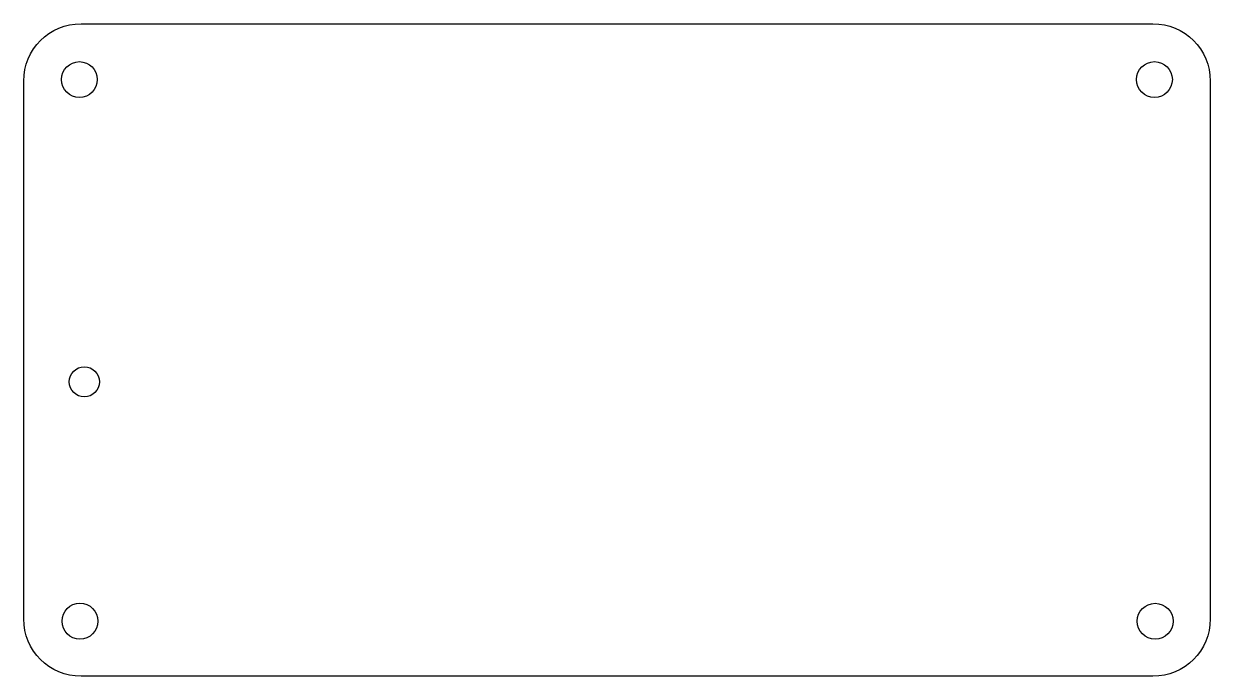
# Model space of a CAD drawing. Extents: x 48 to 175, y 212 to 282.
import ezdxf

# ---------------------------------------------------------------- set-up
doc = ezdxf.new("R2010")
doc.units = 0
doc.layers.add('Base', color=7, linetype='CONTINUOUS')

msp = doc.modelspace()

# ---------------------------------------------------------------- linework, layer by layer
at = {"layer": 'Base', "color": 1}
for p, q in [((54.184894, 281.549384), (168.933306, 281.549384)), ((54.184894, 281.549384), (54.184894, 281.549384)), ((48.042446, 217.837722), (48.042446, 275.406937)), ((55.921576, 275.567439), (55.921576, 275.567439)), ((171.015327, 275.567439), (171.015327, 275.567439)), ((175.075751, 275.406937), (175.075751, 217.837722)), ((56.142063, 243.215088), (56.142063, 243.215088)), ((55.984572, 217.594602), (55.984572, 217.594602)), ((171.097222, 217.582001), (171.097222, 217.582001)), ((168.933306, 211.695277), (54.184894, 211.695277))]:
    msp.add_line(p, q, dxfattribs=at)
for points in [[(48.042446, 275.406937), (48.042446, 278.809853), (50.781977, 281.549384), (54.184894, 281.549384)], [(168.933306, 281.549384), (172.33622, 281.549384), (175.075751, 278.809853), (175.075751, 275.406937)], [(52.078819, 275.567439), (52.078819, 276.628587), (52.939049, 277.488818), (54.000199, 277.488818)], [(54.000199, 277.488818), (55.061346, 277.488818), (55.921576, 276.628587), (55.921576, 275.567439)], [(167.172569, 275.567439), (167.172569, 276.628587), (168.0328, 277.488818), (169.09395, 277.488818)], [(169.09395, 277.488818), (170.155097, 277.488818), (171.015327, 276.628587), (171.015327, 275.567439)], [(54.000199, 273.64606), (52.939049, 273.64606), (52.078819, 274.50629), (52.078819, 275.567439)], [(55.921576, 275.567439), (55.921576, 274.50629), (55.061346, 273.64606), (54.000199, 273.64606)], [(169.09395, 273.64606), (168.0328, 273.64606), (167.172569, 274.50629), (167.172569, 275.567439)], [(171.015327, 275.567439), (171.015327, 274.50629), (170.155097, 273.64606), (169.09395, 273.64606)], [(52.916664, 243.215088), (52.916664, 244.105756), (53.638696, 244.827785), (54.529363, 244.827785)], [(54.529363, 244.827785), (55.420031, 244.827785), (56.142063, 244.105756), (56.142063, 243.215088)], [(54.529363, 241.602388), (53.638696, 241.602388), (52.916664, 242.32442), (52.916664, 243.215088)], [(56.142063, 243.215088), (56.142063, 242.32442), (55.420031, 241.602388), (54.529363, 241.602388)], [(52.141815, 217.594602), (52.141815, 218.65575), (53.002045, 219.515981), (54.063195, 219.515981)], [(54.063195, 219.515981), (55.124342, 219.515981), (55.984572, 218.65575), (55.984572, 217.594602)], [(167.254465, 217.582001), (167.254465, 218.643149), (168.114695, 219.50338), (169.175845, 219.50338)], [(169.175845, 219.50338), (170.236992, 219.50338), (171.097222, 218.643149), (171.097222, 217.582001)], [(54.184894, 211.695277), (50.781977, 211.695277), (48.042446, 214.434808), (48.042446, 217.837722)], [(54.063195, 215.673223), (53.002045, 215.673223), (52.141815, 216.533454), (52.141815, 217.594602)], [(55.984572, 217.594602), (55.984572, 216.533454), (55.124342, 215.673223), (54.063195, 215.673223)], [(169.175845, 215.660622), (168.114695, 215.660622), (167.254465, 216.520853), (167.254465, 217.582001)], [(175.075751, 217.837722), (175.075751, 214.434808), (172.33622, 211.695277), (168.933306, 211.695277)], [(171.097222, 217.582001), (171.097222, 216.520853), (170.236992, 215.660622), (169.175845, 215.660622)]]:
    msp.add_open_spline(points, degree=3, dxfattribs=at)

doc.saveas('drawing.dxf')
